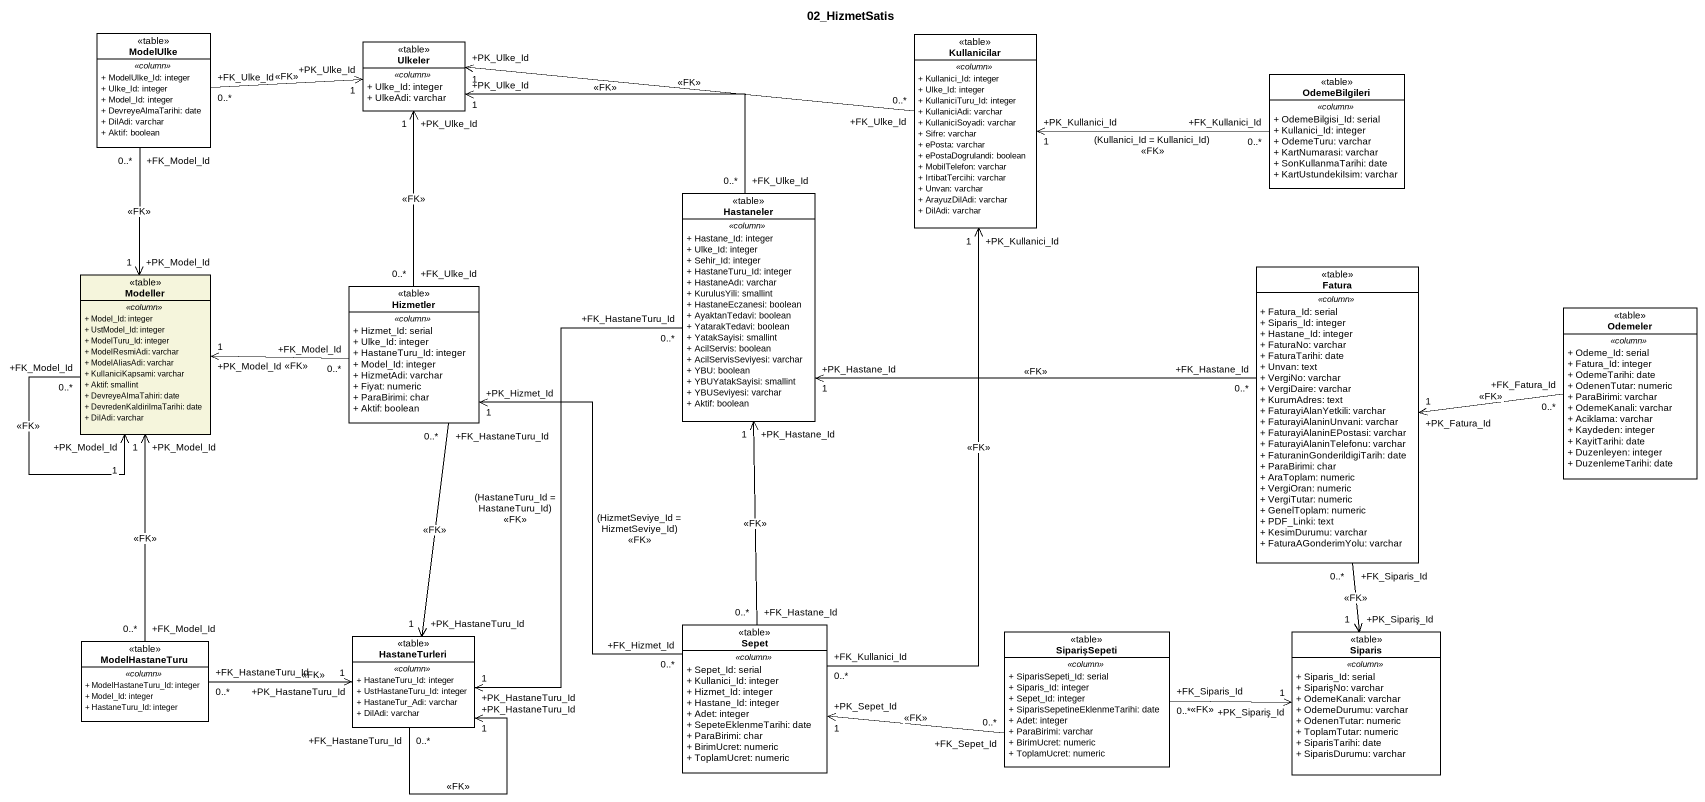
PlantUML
@startuml
title 02_HizmetSatis
hide circle
hide empty members
skinparam classAttributeIconSize 0
class ModelUlke <<table>> {
  .. <<column>> ..
  + ModelUlke_Id: integer
  + Ulke_Id: integer
  + Model_Id: integer
  + DevreyeAlmaTarihi: date
  + DilAdi: varchar
  + Aktif: boolean
}
class Ulkeler <<table>> {
  .. <<column>> ..
  + Ulke_Id: integer
  + UlkeAdi: varchar
}
class Kullanicilar <<table>> {
  .. <<column>> ..
  + Kullanici_Id: integer
  + Ulke_Id: integer
  + KullaniciTuru_Id: integer
  + KullaniciAdi: varchar
  + KullaniciSoyadi: varchar
  + Sifre: varchar
  + ePosta: varchar
  + ePostaDogrulandi: boolean
  + MobilTelefon: varchar
  + IrtibatTercihi: varchar
  + Unvan: varchar
  + ArayuzDilAdi: varchar
  + DilAdi: varchar
}
class OdemeBilgileri <<table>> {
  .. <<column>> ..
  + OdemeBilgisi_Id: serial
  + Kullanici_Id: integer
  + OdemeTuru: varchar
  + KartNumarasi: varchar
  + SonKullanmaTarihi: date
  + KartUstundekiIsim: varchar
}
class Hastaneler <<table>> {
  .. <<column>> ..
  + Hastane_Id: integer
  + Ulke_Id: integer
  + Sehir_Id: integer
  + HastaneTuru_Id: integer
  + HastaneAdı: varchar
  + KurulusYili: smallint
  + HastaneEczanesi: boolean
  + AyaktanTedavi: boolean
  + YatarakTedavi: boolean
  + YatakSayisi: smallint
  + AcilServis: boolean
  + AcilServisSeviyesi: varchar
  + YBU: boolean
  + YBUYatakSayisi: smallint
  + YBUSeviyesi: varchar
  + Aktif: boolean
}
class Modeller <<table>> #F5F5DC {
  .. <<column>> ..
  + Model_Id: integer
  + UstModel_Id: integer
  + ModelTuru_Id: integer
  + ModelResmiAdi: varchar
  + ModelAliasAdi: varchar
  + KullaniciKapsami: varchar
  + Aktif: smallint
  + DevreyeAlmaTahiri: date
  + DevredenKaldirilmaTarihi: date
  + DilAdi: varchar
}
class Hizmetler <<table>> {
  .. <<column>> ..
  + Hizmet_Id: serial
  + Ulke_Id: integer
  + HastaneTuru_Id: integer
  + Model_Id: integer
  + HizmetAdi: varchar
  + Fiyat: numeric
  + ParaBirimi: char
  + Aktif: boolean
}
class Fatura <<table>> {
  .. <<column>> ..
  + Fatura_Id: serial
  + Siparis_Id: integer
  + Hastane_Id: integer
  + FaturaNo: varchar
  + FaturaTarihi: date
  + Unvan: text
  + VergiNo: varchar
  + VergiDaire: varchar
  + KurumAdres: text
  + FaturayiAlanYetkili: varchar
  + FaturayiAlaninUnvani: varchar
  + FaturayiAlaninEPostasi: varchar
  + FaturayiAlaninTelefonu: varchar
  + FaturaninGonderildigiTarih: date
  + ParaBirimi: char
  + AraToplam: numeric
  + VergiOran: numeric
  + VergiTutar: numeric
  + GenelToplam: numeric
  + PDF_Linki: text
  + KesimDurumu: varchar
  + FaturaAGonderimYolu: varchar
}
class Odemeler <<table>> {
  .. <<column>> ..
  + Odeme_Id: serial
  + Fatura_Id: integer
  + OdemeTarihi: date
  + OdenenTutar: numeric
  + ParaBirimi: varchar
  + OdemeKanali: varchar
  + Aciklama: varchar
  + Kaydeden: integer
  + KayitTarihi: date
  + Duzenleyen: integer
  + DuzenlemeTarihi: date
}
class ModelHastaneTuru <<table>> {
  .. <<column>> ..
  + ModelHastaneTuru_Id: integer
  + Model_Id: integer
  + HastaneTuru_Id: integer
}
class HastaneTurleri <<table>> {
  .. <<column>> ..
  + HastaneTuru_Id: integer
  + UstHastaneTuru_Id: integer
  + HastaneTur_Adi: varchar
  + DilAdi: varchar
}
class Sepet <<table>> {
  .. <<column>> ..
  + Sepet_Id: serial
  + Kullanici_Id: integer
  + Hizmet_Id: integer
  + Hastane_Id: integer
  + Adet: integer
  + SepeteEklenmeTarihi: date
  + ParaBirimi: char
  + BirimUcret: numeric
  + ToplamUcret: numeric
}
class SiparişSepeti <<table>> {
  .. <<column>> ..
  + SiparisSepeti_Id: serial
  + Siparis_Id: integer
  + Sepet_Id: integer
  + SiparisSepetineEklenmeTarihi: date
  + Adet: integer
  + ParaBirimi: varchar
  + BirimUcret: numeric
  + ToplamUcret: numeric
}
class Siparis <<table>> {
  .. <<column>> ..
  + Siparis_Id: serial
  + SiparişNo: varchar
  + OdemeKanali: varchar
  + OdemeDurumu: varchar
  + OdenenTutar: numeric
  + ToplamTutar: numeric
  + SiparisTarihi: date
  + SiparisDurumu: varchar
}
ModelUlke "+FK_Ulke_Id\n0..*" -right-> "+PK_Ulke_Id\n1" Ulkeler : <<FK>>
ModelUlke "+FK_Model_Id\n0..*" --> "+PK_Model_Id\n1" Modeller : <<FK>>
Kullanicilar "+FK_Ulke_Id\n0..*" -left-> "+PK_Ulke_Id\n1" Ulkeler : <<FK>>
OdemeBilgileri "+FK_Kullanici_Id\n0..*" -left-> "+PK_Kullanici_Id\n1" Kullanicilar : (Kullanici_Id = Kullanici_Id)\n<<FK>>
Hastaneler "+FK_Ulke_Id\n0..*" -up-> "+PK_Ulke_Id\n1" Ulkeler : <<FK>>
Hastaneler "+FK_HastaneTuru_Id\n0..*" --> "+PK_HastaneTuru_Id\n1" HastaneTurleri : (HastaneTuru_Id = HastaneTuru_Id)\n<<FK>>
Modeller "+FK_Model_Id\n0..*" --> "+PK_Model_Id\n1" Modeller : <<FK>>
Hizmetler "+FK_Ulke_Id\n0..*" -up-> "+PK_Ulke_Id\n1" Ulkeler : <<FK>>
Hizmetler "+FK_Model_Id\n0..*" -left-> "+PK_Model_Id\n1" Modeller : <<FK>>
Hizmetler "+FK_HastaneTuru_Id\n0..*" --> "+PK_HastaneTuru_Id\n1" HastaneTurleri : <<FK>>
Fatura "+FK_Hastane_Id\n0..*" -left-> "+PK_Hastane_Id\n1" Hastaneler : <<FK>>
Fatura "+FK_Siparis_Id\n0..*" --> "+PK_Sipariş_Id\n1" Siparis : <<FK>>
Odemeler "+FK_Fatura_Id\n0..*" -left-> "+PK_Fatura_Id\n1" Fatura : <<FK>>
ModelHastaneTuru "+FK_Model_Id\n0..*" -up-> "+PK_Model_Id\n1" Modeller : <<FK>>
ModelHastaneTuru "+FK_HastaneTuru_Id\n0..*" -right-> "+PK_HastaneTuru_Id\n1" HastaneTurleri : <<FK>>
HastaneTurleri "+FK_HastaneTuru_Id\n0..*" --> "+PK_HastaneTuru_Id\n1" HastaneTurleri : <<FK>>
Sepet "+FK_Kullanici_Id\n0..*" -up-> "+PK_Kullanici_Id\n1" Kullanicilar : <<FK>>
Sepet "+FK_Hastane_Id\n0..*" -up-> "+PK_Hastane_Id\n1" Hastaneler : <<FK>>
Sepet "+FK_Hizmet_Id\n0..*" -up-> "+PK_Hizmet_Id\n1" Hizmetler : (HizmetSeviye_Id = HizmetSeviye_Id)\n<<FK>>
SiparişSepeti "+FK_Sepet_Id\n0..*" -left-> "+PK_Sepet_Id\n1" Sepet : <<FK>>
SiparişSepeti "+FK_Siparis_Id\n0..*" -right-> "+PK_Sipariş_Id\n1" Siparis : <<FK>>
@enduml
